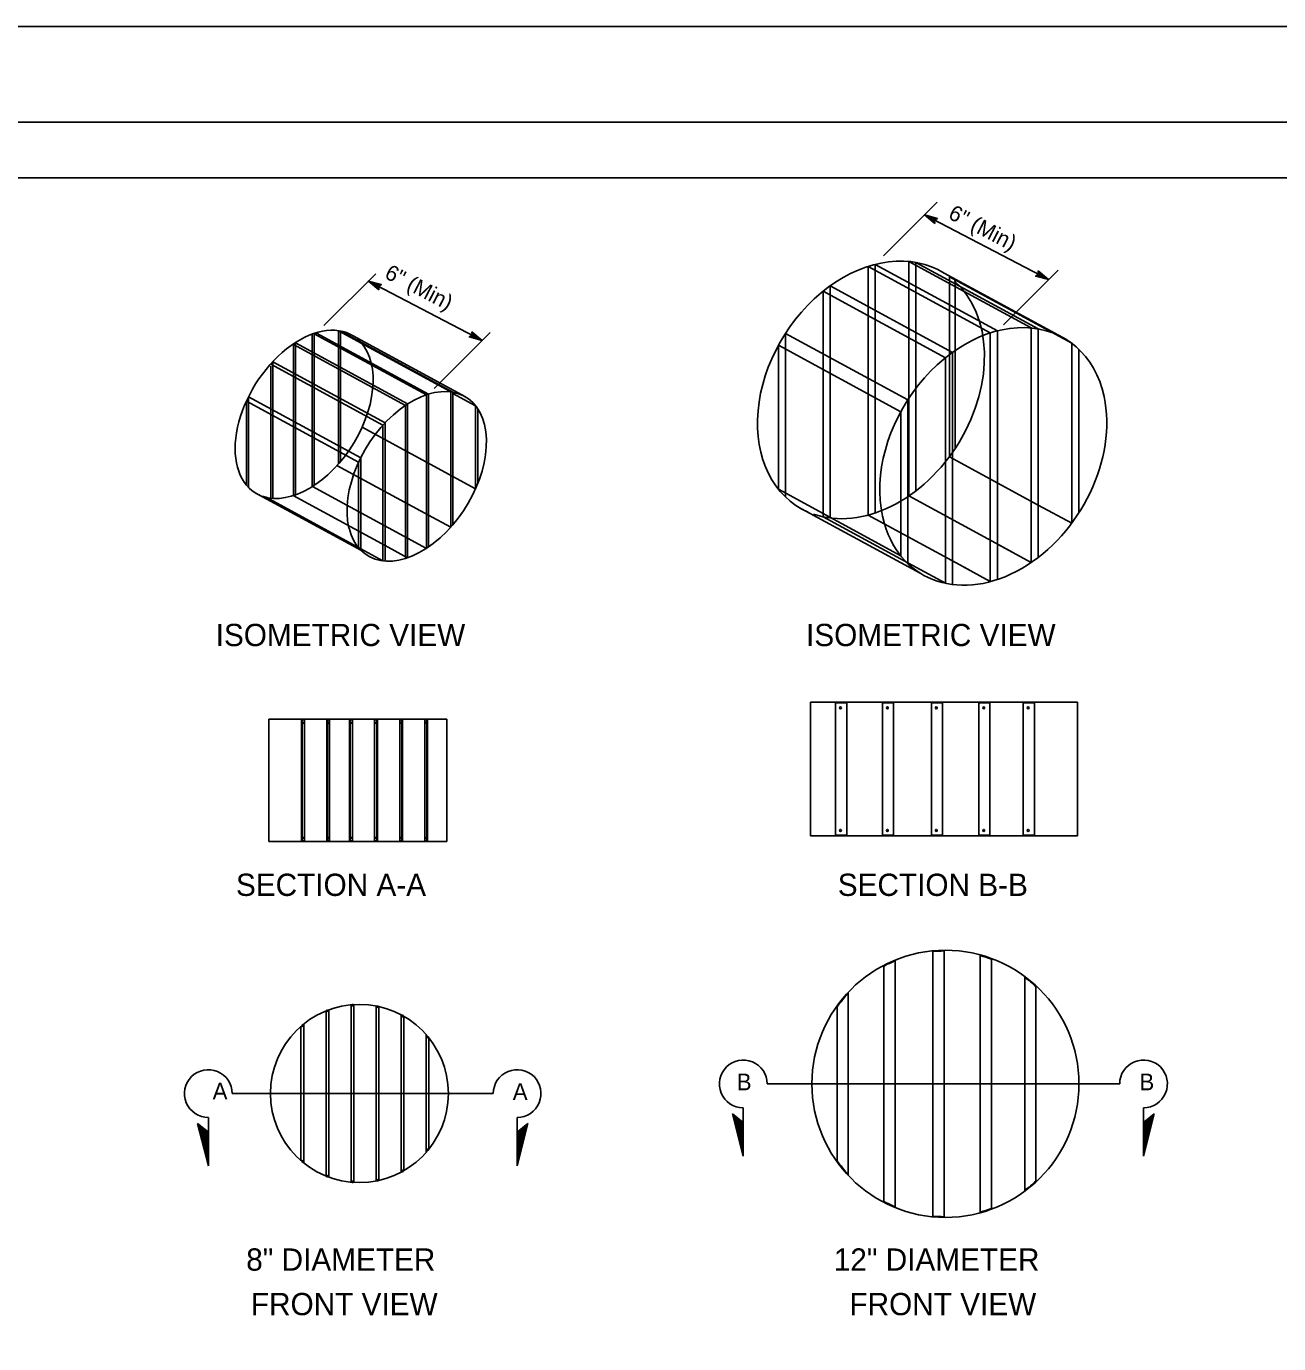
# Model space of a CAD drawing. Extents: x -808 to -412, y 441 to 560.
# Drawn here: x -524.3 to -468, y 500.7 to 559.9 of the extents above; entities that cross this region are included whole.
import ezdxf

# ---------------------------------------------------------------- set-up
doc = ezdxf.new("R2010")
doc.units = 0
for name, color, linetype in [('border_PLOTTING-ELEMENTS', 7, 'Continuous'), ('border_rw_22x34_Cut_Lines', 7, 'Continuous'), ('border_SHEET', 7, 'Continuous'), ('es_DETAIL', 7, 'Continuous'), ('es_DETAIL-anno', 7, 'Continuous'), ('pp_PRESENTATION', 7, 'Continuous')]:
    doc.layers.add(name, color=color, linetype=linetype)

msp = doc.modelspace()

# ---------------------------------------------------------------- linework, layer by layer
at = {"layer": 'border_PLOTTING-ELEMENTS'}
for points in [[(-587.719, 441.302), (-411.719, 441.302), (-411.719, 559.902), (-587.719, 559.902)], [(-584.719, 555.602), (-414.719, 555.602), (-414.719, 445.602), (-584.719, 445.602)]]:
    msp.add_lwpolyline(points, close=True, dxfattribs=at)
at = {"layer": 'border_rw_22x34_Cut_Lines'}
msp.add_lwpolyline([(-584.719, 555.602), (-414.719, 555.602), (-414.719, 445.602), (-584.719, 445.602)], close=True, dxfattribs=at)
at = {"layer": 'border_SHEET'}
msp.add_line((-579.719, 553.101), (-417.219, 553.101), dxfattribs=at)
at = {"layer": 'es_DETAIL'}
for p, q in [((-486.141, 549.209), (-480.643, 546.221)), ((-486.141, 538.04), (-486.141, 549.209)), ((-484.62, 549.341), (-479.123, 546.353)), ((-484.62, 538.806), (-484.62, 549.341)), ((-484.305, 549.299), (-478.807, 546.311)), ((-484.305, 539.035), (-484.305, 549.299)), ((-486.456, 549.118), (-480.959, 546.13)), ((-486.456, 537.945), (-486.456, 549.118)), ((-483.04, 548.817), (-477.542, 545.83)), ((-482.8, 548.653), (-477.303, 545.665)), ((-482.8, 540.569), (-482.8, 548.653)), ((-488.479, 547.999), (-482.981, 545.011)), ((-488.479, 537.869), (-488.479, 547.999)), ((-488.163, 548.239), (-482.665, 545.251)), ((-488.163, 537.815), (-488.163, 548.239)), ((-482.543, 540.935), (-482.543, 548.548)), ((-510.253, 540.252), (-510.253, 546.232)), ((-510.249, 546.218), (-505.21, 543.48)), ((-510.157, 540.363), (-510.157, 546.208)), ((-510.153, 546.203), (-505.114, 543.465)), ((-480.643, 535.052), (-480.643, 546.221)), ((-479.123, 535.818), (-479.123, 546.353)), ((-478.807, 536.047), (-478.807, 546.311)), ((-512.28, 538.826), (-512.28, 545.638)), ((-512.28, 545.615), (-507.24, 542.876)), ((-512.184, 545.678), (-507.145, 542.939)), ((-512.184, 538.859), (-512.184, 545.678)), ((-511.439, 539.226), (-511.439, 546.076)), ((-511.343, 546.088), (-506.303, 543.35)), ((-511.343, 539.288), (-511.343, 546.088)), ((-511.247, 546.119), (-506.207, 543.38)), ((-509.593, 545.995), (-504.553, 543.257)), ((-490.168, 546.108), (-484.67, 543.12)), ((-490.168, 538.762), (-490.168, 546.108)), ((-480.959, 534.957), (-480.959, 546.13)), ((-477.303, 537.582), (-477.303, 545.665)), ((-490.483, 545.576), (-484.986, 542.588)), ((-490.483, 539.107), (-490.483, 545.576)), ((-482.665, 534.827), (-482.665, 545.251)), ((-476.987, 538.036), (-476.987, 545.397)), ((-513.295, 544.724), (-508.256, 541.985)), ((-513.295, 538.707), (-513.295, 544.629)), ((-513.199, 544.828), (-508.16, 542.089)), ((-513.199, 538.698), (-513.199, 544.828)), ((-482.981, 534.881), (-482.981, 545.011)), ((-514.293, 543.262), (-509.254, 540.523)), ((-514.293, 539.182), (-514.293, 543.262)), ((-506.303, 536.449), (-506.303, 543.35)), ((-506.207, 536.513), (-506.207, 543.38)), ((-505.21, 537.397), (-505.21, 543.48)), ((-505.114, 537.506), (-505.114, 543.465)), ((-505.114, 543.409), (-504.09, 542.852)), ((-514.389, 543.063), (-509.349, 540.324)), ((-514.389, 539.287), (-514.389, 543.063)), ((-507.24, 535.998), (-507.24, 542.876)), ((-507.145, 536.03), (-507.145, 542.939)), ((-504.09, 539.128), (-504.09, 542.852)), ((-503.994, 539.356), (-503.994, 542.719)), ((-484.67, 535.774), (-484.67, 543.12)), ((-508.16, 535.879), (-508.16, 542.089)), ((-484.986, 536.119), (-484.986, 542.588)), ((-509.192, 541.901), (-505.114, 539.684)), ((-508.256, 535.889), (-508.256, 541.985)), ((-509.349, 536.472), (-509.349, 540.324)), ((-509.254, 536.367), (-509.254, 540.523)), ((-482.8, 540.569), (-478.807, 538.399)), ((-510.322, 540.175), (-506.207, 537.939)), ((-511.427, 539.234), (-507.145, 536.906)), ((-505.114, 539.684), (-504.09, 539.128)), ((-490.483, 539.107), (-484.986, 536.119)), ((-514.002, 538.949), (-509.256, 536.369)), ((-513.511, 538.745), (-509.254, 536.431)), ((-512.286, 538.824), (-508.16, 536.582)), ((-484.62, 538.806), (-479.883, 536.231)), ((-506.207, 537.939), (-505.21, 537.397)), ((-489.607, 538.324), (-484.109, 535.336)), ((-486.456, 537.945), (-481.812, 535.421)), ((-478.807, 538.399), (-477.303, 537.582)), ((-488.479, 537.869), (-484.67, 535.799)), ((-507.145, 536.906), (-506.303, 536.449)), ((-509.254, 536.431), (-508.256, 535.889)), ((-508.16, 536.582), (-507.145, 536.03)), ((-480.643, 536.644), (-479.123, 535.818)), ((-484.67, 535.799), (-482.981, 534.881)), ((-482.665, 535.885), (-480.959, 534.957)), ((-489.043, 529.536), (-477.043, 529.536)), ((-489.043, 523.536), (-489.043, 529.536)), ((-487.914, 523.536), (-487.914, 529.536)), ((-487.914, 529.505), (-487.414, 529.505)), ((-487.414, 523.536), (-487.414, 529.536)), ((-485.807, 523.536), (-485.807, 529.536)), ((-485.807, 529.505), (-485.307, 529.505)), ((-485.307, 523.536), (-485.307, 529.536)), ((-483.606, 523.536), (-483.606, 529.536)), ((-483.606, 529.505), (-483.106, 529.505)), ((-483.106, 523.536), (-483.106, 529.536)), ((-481.477, 523.536), (-481.477, 529.536)), ((-481.477, 529.505), (-480.977, 529.505)), ((-480.977, 523.536), (-480.977, 529.536)), ((-479.477, 523.536), (-479.477, 529.536)), ((-479.477, 529.505), (-478.977, 529.505)), ((-478.977, 523.536), (-478.977, 529.536)), ((-477.043, 523.536), (-477.043, 529.536)), ((-513.379, 528.776), (-505.379, 528.776)), ((-513.379, 523.276), (-513.379, 528.776)), ((-511.91, 523.276), (-511.91, 528.776)), ((-511.879, 523.308), (-511.879, 528.776)), ((-511.879, 528.745), (-511.785, 528.745)), ((-511.785, 523.276), (-511.785, 528.776)), ((-510.785, 523.276), (-510.785, 528.776)), ((-510.754, 523.308), (-510.754, 528.776)), ((-510.754, 528.745), (-510.66, 528.745)), ((-510.66, 523.276), (-510.66, 528.776)), ((-509.754, 523.276), (-509.754, 528.776)), ((-509.723, 523.308), (-509.723, 528.776)), ((-509.723, 528.745), (-509.629, 528.745)), ((-509.629, 523.276), (-509.629, 528.776)), ((-508.629, 523.276), (-508.629, 528.776)), ((-508.535, 528.745), (-508.629, 528.745)), ((-508.535, 523.308), (-508.535, 528.745)), ((-508.504, 523.276), (-508.504, 528.776)), ((-507.504, 523.276), (-507.504, 528.776)), ((-507.41, 528.745), (-507.504, 528.745)), ((-507.41, 523.308), (-507.41, 528.745)), ((-507.379, 523.276), (-507.379, 528.776)), ((-506.379, 523.276), (-506.379, 528.776)), ((-506.285, 528.745), (-506.379, 528.745)), ((-506.285, 523.308), (-506.285, 528.745)), ((-506.254, 523.276), (-506.254, 528.776)), ((-505.379, 523.276), (-505.379, 528.776)), ((-513.379, 523.276), (-505.379, 523.276)), ((-511.879, 523.308), (-511.785, 523.308)), ((-510.754, 523.308), (-510.66, 523.308)), ((-509.723, 523.308), (-509.629, 523.308)), ((-508.535, 523.308), (-508.629, 523.308)), ((-507.41, 523.308), (-507.504, 523.308)), ((-506.285, 523.308), (-506.379, 523.308)), ((-489.043, 523.536), (-477.043, 523.536)), ((-487.914, 523.568), (-487.414, 523.568)), ((-485.807, 523.568), (-485.307, 523.568)), ((-483.606, 523.568), (-483.106, 523.568)), ((-481.477, 523.568), (-480.977, 523.568)), ((-479.477, 523.568), (-478.977, 523.568)), ((-483.041, 506.397), (-483.041, 518.396)), ((-485.242, 506.84), (-485.242, 517.953)), ((-483.541, 506.423), (-483.541, 518.37)), ((-481.412, 506.605), (-481.412, 518.188)), ((-480.912, 506.764), (-480.912, 518.029)), ((-485.742, 507.071), (-485.742, 517.722)), ((-479.412, 507.572), (-479.412, 517.221)), ((-478.912, 507.985), (-478.912, 516.808)), ((-487.349, 508.286), (-487.349, 516.507)), ((-510.814, 508.255), (-510.814, 515.671)), ((-510.814, 508.255), (-510.814, 515.671)), ((-510.689, 508.207), (-510.689, 515.719)), ((-510.689, 508.207), (-510.689, 515.719)), ((-509.689, 507.981), (-509.689, 515.946)), ((-509.564, 507.971), (-509.564, 515.955)), ((-508.564, 508.034), (-508.564, 515.892)), ((-508.439, 508.06), (-508.439, 515.866)), ((-507.439, 508.43), (-507.439, 515.497)), ((-507.314, 508.499), (-507.314, 515.427)), ((-487.849, 508.893), (-487.849, 515.9)), ((-511.939, 508.945), (-511.939, 514.981)), ((-511.814, 508.841), (-511.814, 515.086)), ((-506.314, 509.318), (-506.314, 514.609)), ((-506.189, 509.466), (-506.189, 514.46)), ((-514.216, 511.961), (-504.112, 511.961)), ((-490.178, 512.395), (-475.961, 512.395))]:
    msp.add_line(p, q, dxfattribs=at)
for points in [[(-510.791, 515.701), (-510.762, 515.71), (-510.744, 515.654), (-510.773, 515.645)], [(-509.639, 515.965), (-509.609, 515.965), (-509.609, 515.906), (-509.639, 515.906)], [(-508.51, 515.895), (-508.48, 515.891), (-508.487, 515.833), (-508.517, 515.836)], [(-507.375, 515.475), (-507.346, 515.465), (-507.367, 515.41), (-507.395, 515.42)], [(-511.908, 515.027), (-511.884, 515.046), (-511.848, 514.999), (-511.872, 514.98)], [(-506.225, 514.524), (-506.207, 514.5), (-506.254, 514.465), (-506.272, 514.488)], [(-511.908, 508.9), (-511.884, 508.881), (-511.848, 508.927), (-511.872, 508.946)], [(-506.225, 509.402), (-506.207, 509.426), (-506.254, 509.462), (-506.272, 509.438)], [(-507.375, 508.451), (-507.346, 508.462), (-507.367, 508.517), (-507.395, 508.506)], [(-510.791, 508.226), (-510.762, 508.217), (-510.744, 508.273), (-510.773, 508.282)], [(-509.639, 507.962), (-509.609, 507.962), (-509.609, 508.02), (-509.639, 508.02)], [(-508.51, 508.032), (-508.48, 508.035), (-508.487, 508.094), (-508.517, 508.09)]]:
    msp.add_lwpolyline(points, close=True, dxfattribs=at)
for centre, radius in [((-487.694, 529.293), 0.0429), ((-485.587, 529.293), 0.0429), ((-483.386, 529.293), 0.0429), ((-481.257, 529.293), 0.0429), ((-479.257, 529.293), 0.0429), ((-511.836, 528.61), 0.0244), ((-510.711, 528.61), 0.0244), ((-509.68, 528.61), 0.0244), ((-508.591, 528.61), 0.0244), ((-507.463, 528.61), 0.0244), ((-506.334, 528.61), 0.0244), ((-487.694, 523.78), 0.0429), ((-485.587, 523.78), 0.0429), ((-483.386, 523.78), 0.0429), ((-481.257, 523.78), 0.0429), ((-479.257, 523.78), 0.0429), ((-511.836, 523.443), 0.0244), ((-510.711, 523.443), 0.0244), ((-509.68, 523.443), 0.0244), ((-508.591, 523.443), 0.0244), ((-507.463, 523.443), 0.0244), ((-506.334, 523.443), 0.0244), ((-482.978, 512.397), 6), ((-509.314, 511.963), 4)]:
    msp.add_circle(centre, radius, dxfattribs=at)
for centre, radius, start, end in [((-482.978, 512.397), 5.969, 112.28631, 117.58096), ((-482.978, 512.397), 5.969, 90.59684, 95.40763), ((-482.978, 512.397), 5.969, 69.74395, 74.78472), ((-482.978, 512.397), 5.969, 47.0551, 53.30715), ((-482.978, 512.397), 5.969, 136.99985, 144.69503), ((-509.314, 511.963), 3.969, 110.36605, 112.20438), ((-509.314, 511.963), 3.969, 93.59052, 95.43201), ((-509.314, 511.963), 3.969, 77.29168, 79.12378), ((-509.314, 511.963), 3.969, 59.67284, 61.82402), ((-509.314, 511.963), 3.969, 129.04431, 131.40806), ((-509.314, 511.963), 3.969, 37.94371, 40.96664), ((-509.314, 511.963), 3.969, 319.03336, 322.05629), ((-509.314, 511.963), 3.969, 228.59194, 230.95569), ((-482.978, 512.397), 5.969, 215.30497, 223.00015), ((-509.314, 511.963), 3.969, 298.17598, 300.32716), ((-509.314, 511.963), 3.969, 247.79562, 249.63395), ((-509.314, 511.963), 3.969, 264.56799, 266.40948), ((-509.314, 511.963), 3.969, 280.87622, 282.70832), ((-482.978, 512.397), 5.969, 306.69285, 312.9449), ((-482.978, 512.397), 5.969, 242.41904, 247.71369), ((-482.978, 512.397), 5.969, 285.21528, 290.25605), ((-482.978, 512.397), 5.969, 264.59237, 269.40316)]:
    msp.add_arc(centre, radius, start, end, dxfattribs=at)
for centre, major_axis, ratio, start_param, end_param in [((-486.323, 543.57), (3.283, 5.247), 0.744147, 0, 3.256026), ((-486.323, 543.57), (3.283, 5.247), 0.744147, 3.309374, 6.157902), ((-511.797, 542.472), (2.205, 3.523), 0.618974, 6.283185, 9.424778), ((-480.826, 540.583), (3.283, 5.247), 0.744147, 5.63107, 8.83945), ((-511.797, 542.472), (2.205, 3.523), 0.618974, 3.286077, 6.197142), ((-506.738, 539.685), (2.222, 3.551), 0.622007, 2.599207, 8.880779), ((-480.826, 540.583), (3.283, 5.247), 0.744147, 2.556265, 5.63107), ((-511.797, 542.472), (2.205, 3.523), 0.618974, 3.145846, 3.222831)]:
    msp.add_ellipse(centre, major_axis=major_axis, ratio=ratio, start_param=start_param, end_param=end_param, dxfattribs=at)
at = {"layer": 'es_DETAIL-anno'}
for p, q in [((-483.349, 552.001), (-485.764, 549.585)), ((-483.92, 551.429), (-478.343, 548.522)), ((-508.583, 548.783), (-510.908, 546.458)), ((-477.917, 548.948), (-480.368, 546.496)), ((-508.906, 548.459), (-503.793, 545.794)), ((-503.438, 546.149), (-505.958, 543.63))]:
    msp.add_line(p, q, dxfattribs=at)
for points in [[(-483.458, 551.039), (-483.92, 551.429), (-483.336, 551.272), (-483.371, 551.251), (-483.799, 551.366), (-483.46, 551.08), (-483.462, 551.12), (-483.679, 551.303), (-483.406, 551.23), (-483.44, 551.209), (-483.559, 551.24), (-483.465, 551.161), (-483.467, 551.193), (-483.336, 551.272), (-483.467, 551.193)], [(-478.805, 548.912), (-478.343, 548.522), (-478.927, 548.679), (-478.892, 548.7), (-478.464, 548.585), (-478.803, 548.871), (-478.801, 548.831), (-478.584, 548.648), (-478.857, 548.721), (-478.822, 548.742), (-478.704, 548.711), (-478.798, 548.79), (-478.796, 548.758), (-478.927, 548.679), (-478.796, 548.758)], [(-508.444, 548.069), (-508.906, 548.459), (-508.322, 548.302), (-508.357, 548.281), (-508.785, 548.396), (-508.446, 548.11), (-508.448, 548.151), (-508.665, 548.333), (-508.392, 548.26), (-508.426, 548.239), (-508.545, 548.27), (-508.451, 548.191), (-508.453, 548.223), (-508.322, 548.302), (-508.453, 548.223)], [(-504.256, 546.184), (-503.793, 545.794), (-504.378, 545.951), (-504.343, 545.972), (-503.915, 545.857), (-504.254, 546.143), (-504.251, 546.103), (-504.034, 545.92), (-504.308, 545.993), (-504.273, 546.015), (-504.155, 545.983), (-504.249, 546.062), (-504.247, 546.031), (-504.378, 545.951), (-504.247, 546.031)]]:
    msp.add_lwpolyline(points, close=True, dxfattribs=at)
at = {"layer": 'pp_PRESENTATION'}
for p, q in [((-515.032, 511.961), (-514.216, 511.961)), ((-503.297, 511.961), (-504.112, 511.961)), ((-490.994, 512.395), (-490.178, 512.395)), ((-475.146, 512.395), (-475.961, 512.395)), ((-492.065, 511.323), (-492.065, 509.153)), ((-474.074, 511.323), (-474.074, 509.153)), ((-516.103, 510.89), (-516.103, 508.719)), ((-502.225, 510.89), (-502.225, 508.719)), ((-492.065, 509.153), (-492.548, 511.047)), ((-492.065, 510.656), (-492.548, 511.047)), ((-492.065, 509.308), (-492.498, 511.007)), ((-492.065, 509.464), (-492.448, 510.966)), ((-492.065, 509.62), (-492.398, 510.926)), ((-492.065, 509.776), (-492.348, 510.885)), ((-492.065, 509.931), (-492.298, 510.844)), ((-492.065, 510.087), (-492.248, 510.804)), ((-492.065, 510.243), (-492.198, 510.763)), ((-492.065, 510.399), (-492.148, 510.723)), ((-474.074, 509.153), (-473.591, 511.047)), ((-474.074, 510.656), (-473.591, 511.047)), ((-474.074, 509.308), (-473.641, 511.007)), ((-474.074, 509.464), (-473.691, 510.966)), ((-474.074, 509.62), (-473.741, 510.926)), ((-474.074, 509.776), (-473.791, 510.885)), ((-474.074, 509.931), (-473.842, 510.844)), ((-474.074, 510.087), (-473.892, 510.804)), ((-474.074, 510.243), (-473.942, 510.763)), ((-474.074, 510.399), (-473.992, 510.723)), ((-516.103, 508.719), (-516.586, 510.614)), ((-516.103, 510.223), (-516.586, 510.614)), ((-516.103, 508.875), (-516.536, 510.574)), ((-516.103, 509.031), (-516.486, 510.533)), ((-516.103, 509.187), (-516.436, 510.492)), ((-516.103, 509.342), (-516.386, 510.452)), ((-516.103, 509.498), (-516.336, 510.411)), ((-516.103, 509.654), (-516.286, 510.371)), ((-516.103, 509.81), (-516.236, 510.33)), ((-516.103, 509.966), (-516.186, 510.29)), ((-516.103, 510.122), (-516.136, 510.249)), ((-502.225, 508.719), (-501.742, 510.614)), ((-502.225, 510.223), (-501.742, 510.614)), ((-502.225, 508.875), (-501.792, 510.573)), ((-502.225, 509.031), (-501.842, 510.533)), ((-502.225, 509.187), (-501.893, 510.492)), ((-502.225, 509.342), (-501.943, 510.452)), ((-502.225, 509.498), (-501.993, 510.411)), ((-502.225, 509.654), (-502.043, 510.371)), ((-502.225, 509.81), (-502.093, 510.33)), ((-502.225, 509.966), (-502.143, 510.29)), ((-502.225, 510.122), (-502.193, 510.249)), ((-492.065, 510.555), (-492.098, 510.682)), ((-474.074, 510.555), (-474.042, 510.682))]:
    msp.add_line(p, q, dxfattribs=at)
for centre, start, end in [((-492.065, 512.395), 359.99947, 269.99996), ((-474.074, 512.395), 270.00004, 180.00053), ((-516.103, 511.961), 359.99947, 269.99996), ((-502.225, 511.961), 270.00004, 180.00053)]:
    msp.add_arc(centre, 1.072, start, end, dxfattribs=at)

# ---------------------------------------------------------------- texts
at = {"layer": 'es_DETAIL-anno'}
for p in [(-482.897, 551.297), (-508.23, 548.62)]:
    msp.add_text('6" (Min)', height=0.7, rotation=332.47034, dxfattribs=at).set_placement(p)
for s, p in [('ISOMETRIC VIEW', (-515.774, 532.06)), ('ISOMETRIC VIEW', (-489.242, 532.06)), ('SECTION A-A', (-514.863, 520.838)), ('SECTION B-B', (-487.816, 520.838)), ('8" DIAMETER', (-514.4, 504.004)), ('12" DIAMETER', (-487.995, 504.004)), ('FRONT VIEW', (-514.192, 502.004)), ('FRONT VIEW', (-487.291, 502.004))]:
    msp.add_text(s, height=1, dxfattribs=at).set_placement(p)
at = {"layer": 'pp_PRESENTATION'}
for s, p in [('B', (-492.358, 512.106)), ('B', (-474.261, 512.106)), ('A', (-515.911, 511.695)), ('A', (-502.424, 511.672))]:
    msp.add_text(s, height=0.75, dxfattribs=at).set_placement(p)

doc.saveas('drawing.dxf')
